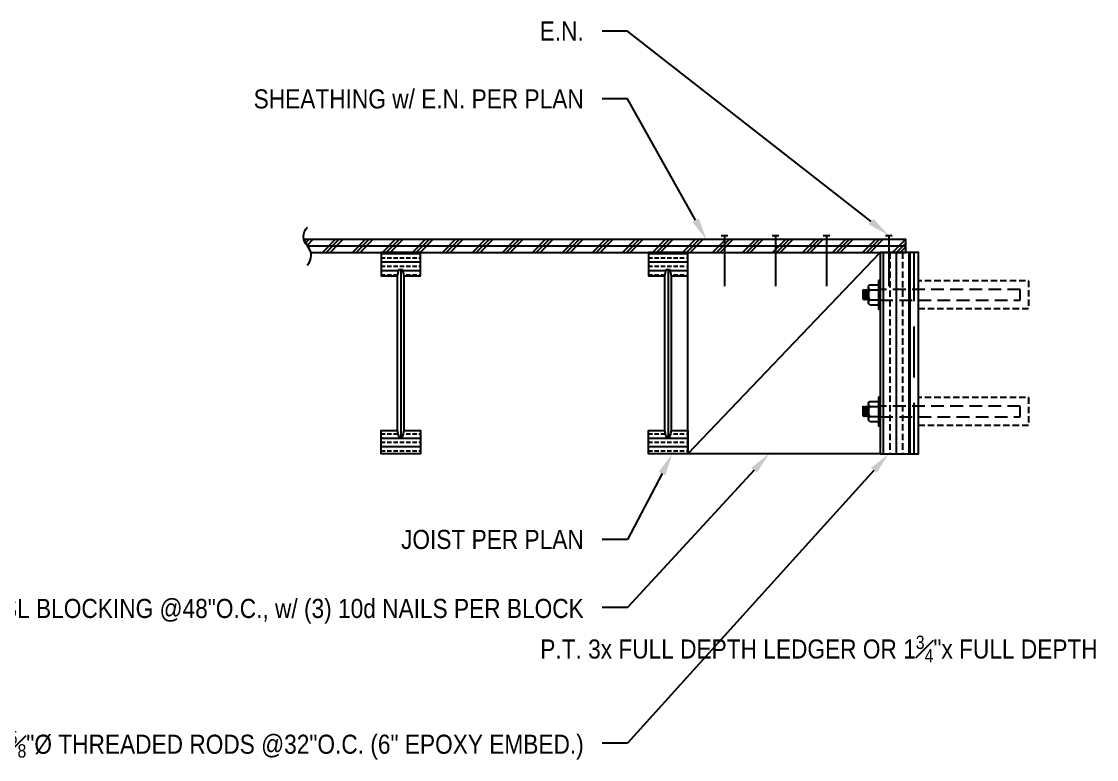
# Model space of a CAD drawing. Header units: inches. Extents: x -2661 to 42767, y -1222 to 9099.
# Drawn here: x 1806 to 1869.3, y 1146.6 to 1190 of the extents above; entities that cross this region are included whole.
import ezdxf
from ezdxf import colors
from ezdxf.entities.mleader import LeaderData, LeaderLine
from ezdxf.math import Vec2, Vec3

# ---------------------------------------------------------------- set-up
doc = ezdxf.new("R2010")
doc.units = ezdxf.units.IN
doc.header["$LTSCALE"] = 12
doc.header["$MEASUREMENT"] = 0
for name, pattern in [('HIDDEN', [0.375, 0.25, -0.125]), ('HIDDEN4', [0.09375, 0.0625, -0.03125]), ('HIDDEN8', [0.04625, 0.03125, -0.015])]:
    doc.linetypes.add(name, pattern=pattern)
doc.layers.get('0').update_dxf_attribs({"linetype": 'CONTINUOUS'})
doc.layers.add('S-ANNO-NONPLOT', color=253, linetype='CONTINUOUS', plot=False, transparency=0.5)
for name, color, linetype in [('S-ANNO-NOTE', 4, 'CONTINUOUS'), ('S-BOLT', 2, 'CONTINUOUS'), ('S-BREAK', 2, 'CONTINUOUS'), ('S-MEMBRANE', 6, 'HIDDEN'), ('S-NAIL', 2, 'CONTINUOUS'), ('S-SIMPSON', 2, 'CONTINUOUS'), ('S-WOOD', 3, 'CONTINUOUS')]:
    doc.layers.add(name, color=color, linetype=linetype)
doc.styles.add('Arial', font='arial.ttf', dxfattribs={"width": 0.85})

# ---------------------------------------------------------------- blocks, each defined once
blk = doc.blocks.new('*U1291')
at = {"layer": 'S-WOOD'}
h = blk.add_hatch(dxfattribs=at)
h.set_pattern_fill('ANSI33', color=1, scale=3, angle=45, style=0)
h.set_pattern_definition([(90, (0.25, -8.375), (-0.75, 1e-16), []), (90, (0.625, -8), (-0.75, 1e-16), [0.375, -0.1875])])
h.paths.add_polyline_path([(1.75, -11.875), (0, -11.875), (0, 0), (1.75, 0)])
at = {"color": 4}
blk.add_lwpolyline([(0, 0), (1.75, 0), (1.75, -11.875), (0, -11.875)], close=True, dxfattribs=at)
blk.add_lwpolyline([(1.75, -11.875), (0, -11.875), (0, 0), (1.75, 0)], close=True)
blk = doc.blocks.new('10d')
at = {"color": 3}
blk.add_line((0.193, 0.25), (-0.193, 0.25), dxfattribs=at)
at = {"color": 2}
blk.add_line((0, 0.25), (0, -2.75), dxfattribs=at)
blk = doc.blocks.new('*U1290')
at = {"color": 0}
blk.add_line((0, 11.875), (11.344, 0), dxfattribs=at)
blk.add_lwpolyline([(0, 11.875), (0, 0), (11.344, 0), (11.344, 11.875)], close=True)
blk = doc.blocks.new('*U1289')
h = blk.add_hatch()
h.set_pattern_fill('ANSI33', color=1, scale=2, angle=315)
h.set_pattern_definition([(0, (-0.875, 2.375), (1e-16, 0.5), []), (0, (-0.625, 2.125), (1e-16, 0.5), [0.25, -0.125])])
h.paths.add_polyline_path([(-1.156, 10.5), (-0.188, 10.5), (-0.111, 10.871), (0.111, 10.871), (0.187, 10.5), (1.156, 10.5), (1.156, 11.875), (-1.156, 11.875)])
h = blk.add_hatch()
h.set_pattern_fill('ANSI33', color=1, scale=2, angle=315)
h.set_pattern_definition([(0, (-0.875, 0), (1e-16, 0.5), []), (0, (-0.625, -0.25), (1e-16, 0.5), [0.25, -0.125])])
h.paths.add_polyline_path([(1.156, 0), (1.156, 1.375), (0.187, 1.375), (0.111, 1.004), (-0.111, 1.004), (-0.188, 1.375), (-1.156, 1.375), (-1.156, 0)])
at = {"color": 1}
blk.add_line((0, 10.871), (0, 1.004), dxfattribs=at)
for points in [[(0.187, 10.5), (1.156, 10.5), (1.156, 11.875), (-1.156, 11.875), (-1.156, 10.5), (-0.188, 10.5)], [(0.187, 1.375), (1.156, 1.375), (1.156, 0), (-1.156, 0), (-1.156, 1.375), (-0.188, 1.375)]]:
    blk.add_lwpolyline(points)
at = {"color": 2}
blk.add_lwpolyline([(-0.188, 10.5), (-0.111, 10.871), (0.111, 10.871), (0.187, 10.5), (0.187, 1.375), (0.111, 1.004), (-0.111, 1.004), (-0.188, 1.375)], close=True, dxfattribs=at)
blk = doc.blocks.new('NUT-SM-THREADS-new')
for p, q in [((0.39, 1.44), (-0.5, 1.44)), ((-0.5, 1.44), (-0.39, 1.37)), ((-0.5, 1.31), (-0.39, 1.37)), ((0.5, 1.25), (-0.5, 1.31)), ((-0.5, 1.31), (-0.39, 1.25)), ((-0.5, 1.19), (-0.39, 1.25)), ((0.5, 1.12), (-0.5, 1.19)), ((-0.5, 1.19), (-0.39, 1.12)), ((-0.5, 1.06), (-0.39, 1.12)), ((0.5, 1), (-0.5, 1.06)), ((-0.5, 1.06), (-0.39, 1)), ((-0.39, 1.37), (0.39, 1.31)), ((-0.39, 1.25), (0.39, 1.19)), ((-0.39, 1.12), (0.39, 1.06)), ((0.5, 1.37), (-0.09, 1.41)), ((0.39, 1.44), (0.39, 1.44)), ((0.39, 1.44), (0.5, 1.37)), ((0.39, 1.31), (0.5, 1.37)), ((0.39, 1.31), (0.5, 1.25)), ((0.39, 1.19), (0.5, 1.25)), ((0.39, 1.19), (0.5, 1.12)), ((0.39, 1.06), (0.5, 1.12)), ((0.39, 1.06), (0.5, 1)), ((-0.94, 0.81), (-0.94, 0)), ((-0.94, 0), (-0.84, 0)), ((-0.84, 0), (0.84, 0)), ((-0.7, 0.94), (0.7, 0.94)), ((-0.5, 0.94), (-0.39, 1)), ((-0.47, 0.81), (-0.47, 0)), ((-0.39, 1), (0.39, 0.94)), ((0.39, 0.94), (0.5, 1)), ((0.47, 0.81), (0.47, 0)), ((0.84, 0), (0.94, 0)), ((0.94, 0.81), (0.94, 0))]:
    blk.add_line(p, q)
for centre, radius, start, end in [((-0.7, 0.65), 0.283, 33.8901, 146.1099), ((0, -0.01), 0.943, 60.1583, 119.8417), ((0.7, 0.65), 0.283, 33.8901, 146.1099)]:
    blk.add_arc(centre, radius, start, end)
blk = doc.blocks.new('NUT-w-WASHER-sm-new')
blk.add_lwpolyline([(-1.36, 0.17), (1.36, 0.17), (1.36, 0), (-1.36, 0)], close=True)
blk.add_blockref('NUT-SM-THREADS-new', (0, 0.17))
blk = doc.blocks.new('LEDGER_EPOXY_PARALLEL')
at = {"layer": 'S-WOOD'}
h = blk.add_hatch(dxfattribs=at)
h.set_pattern_fill('PLAST', color=1, scale=5, angle=45, style=0)
h.set_pattern_definition([(45, (-16.9862, -2e-06), (-0.88388, 0.88388), []), (45, (-17.0967, 0.1105), (-0.88388, 0.88388), []), (45, (-17.2072, 0.221), (-0.88388, 0.88388), [])])
h.paths.add_polyline_path([(-35.796, 0), (-0.75, 0), (-0.75, 0.75), (-36.204, 0.75)])
at = {"layer": 'S-ANNO-NONPLOT'}
blk.add_lwpolyline([(-0.5, -11.875), (0, -11.875), (0, 0), (-0.5, 0)], close=True, dxfattribs=at)
at = {"layer": 'S-BOLT', "linetype": 'HIDDEN4'}
for points in [[(-2.25, -2.815), (6, -2.815), (6, -2.185), (-2.25, -2.185)], [(-2.25, -9.69), (6, -9.69), (6, -9.06), (-2.25, -9.06)]]:
    blk.add_lwpolyline(points, dxfattribs=at)
at = {"layer": 'S-BREAK'}
blk.add_lwpolyline([(-36.001, -0.75, 0.408465), (-36, 0.375, -0.407415), (-36, 1.481, -2.166217)], format="xyb", dxfattribs=at)
at = {"layer": 'S-MEMBRANE'}
blk.add_line((-0.25, -11.875), (-0.25, 0), dxfattribs=at)
at = {"layer": 'S-SIMPSON', "linetype": 'HIDDEN8', "flags": 128}
for points in [[(0, -3.315), (6.5, -3.315), (6.5, -1.685), (0, -1.685)], [(0, -10.19), (6.5, -10.19), (6.5, -8.56), (0, -8.56)]]:
    blk.add_lwpolyline(points, dxfattribs=at)
at = {"layer": 'S-WOOD', "color": 1}
blk.add_line((-36, 0.375), (-0.75, 0.375), dxfattribs=at)
at = {"layer": 'S-WOOD'}
blk.add_lwpolyline([(-35.796, 0), (-0.75, 0), (-0.75, 0.75), (-36.204, 0.75)], close=True, dxfattribs=at)
at = {"layer": 'S-BOLT', "xscale": -0.625, "yscale": 0.625, "zscale": 0.625, "rotation": 90}
for p in [(-2.25, -2.5), (-2.25, -9.375)]:
    blk.add_blockref('NUT-w-WASHER-sm-new', p, dxfattribs=at)
at = {"layer": 'S-NAIL', "xscale": -1}
for p in [(-11.422, 0.75), (-8.422, 0.75), (-5.422, 0.75), (-1.75, 0.75)]:
    blk.add_blockref('10d', p, dxfattribs=at)
at = {"layer": 'S-WOOD'}
for p in [(-30.5, -11.875), (-14.75, -11.875)]:
    blk.add_blockref('*U1289', p, dxfattribs=at)
at = {"layer": 'S-WOOD', "color": 2, "xscale": -1, "rotation": 180}
blk.add_blockref('*U1290', (-13.594, 0), dxfattribs=at)
at = {"layer": 'S-WOOD', "xscale": -1}
blk.add_blockref('*U1291', (-0.5, 0), dxfattribs=at)
at = {"layer": 'S-ANNO-NOTE'}
ml = blk.add_multileader_mtext('Standard', dxfattribs=at)
ml.set_content('\\A1;E.N.', color=4, style='Arial')
ml.set_leader_properties(color=2)
ml.build(insert=Vec2(0, 0))
ml.multileader.update_dxf_attribs({"dogleg_length": 0.36, "arrow_head_size": 1.312, "scale": 12})
ctx = ml.context
ctx.base_point, ctx.scale, ctx.char_height, ctx.arrow_head_size, ctx.landing_gap_size, ctx.plane_origin = Vec3(-23.174, 13.041), 12, 1.125, 1.312, 1.08, Vec3(29.569, 315.103)
ctx.text_align_type = 2
notes = []
notes.append((ctx, [(0, (1, 1, 0), (-17.137, 13.041), (-1, 0), 1.5, [(0, [(-1.75, 1)], 0, [])])]))
ctx.mtext.insert, ctx.mtext.width, ctx.mtext.defined_height, ctx.mtext.alignment, ctx.mtext.flow_direction = Vec3(-19.717, 13.604), 2.49319, 2.69, 3, 5
ml = blk.add_multileader_mtext('Standard', dxfattribs=at)
ml.set_content('\\A1;SHEATHING w/ E.N. PER PLAN', color=4, style='Arial')
ml.set_leader_properties(color=2)
ml.build(insert=Vec2(0, 0))
ml.multileader.update_dxf_attribs({"dogleg_length": 0.36, "arrow_head_size": 1.312, "scale": 12})
ctx = ml.context
ctx.base_point, ctx.scale, ctx.char_height, ctx.arrow_head_size, ctx.landing_gap_size, ctx.plane_origin = Vec3(-30.238, 9.041), 12, 1.125, 1.312, 1.08, Vec3(29.569, 312.103)
ctx.text_align_type = 2
notes.append((ctx, [(0, (1, 1, 0), (-17.137, 9.041), (-1, 0), 1.5, [(0, [(-12.489, 0.75)], 0, [])])]))
ctx.mtext.insert, ctx.mtext.width, ctx.mtext.defined_height, ctx.mtext.alignment, ctx.mtext.flow_direction = Vec3(-19.717, 9.604), 9.51178, 2.69, 3, 5
ml = blk.add_multileader_mtext('Standard', dxfattribs=at)
ml.set_content('\\A1;P.T. 3x FULL DEPTH LEDGER OR 1{\\H0.7x;\\S3#4;}"x FULL DEPTH LSL LEDGER w/ LAYER OF BITUTHENE w/ {\\C221;(2) \\H0.7x;\\S5#8;\\H1.4286x;"%%C THREADED RODS @32"O.C. (6" EPOXY EMBED.) }', color=4, style='Arial')
ml.set_leader_properties(color=2)
ml.build(insert=Vec2(0, 0))
ml.multileader.update_dxf_attribs({"dogleg_length": 0.36, "arrow_head_size": 1.312, "scale": 12})
ctx = ml.context
ctx.base_point, ctx.scale, ctx.char_height, ctx.arrow_head_size, ctx.landing_gap_size, ctx.plane_origin = Vec3(-41.771, -28.927), 12, 1.125, 1.312, 1.08, Vec3(29.836, 272.463)
ctx.text_align_type = 2
notes.append((ctx, [(0, (1, 1, 0), (-17.137, -28.927), (-1, 0), 1.5, [(0, [(-1.75, -11.875)], 0, [])])]))
ctx.mtext.insert, ctx.mtext.width, ctx.mtext.alignment, ctx.mtext.flow_direction = Vec3(-19.717, -28.199), 21.1306, 3, 5
ml = blk.add_multileader_mtext('Standard', dxfattribs=at)
ml.set_content('\\A1;JOIST PER PLAN', color=4, style='Arial')
ml.set_leader_properties(color=2)
ml.build(insert=Vec2(0, 0))
ml.multileader.update_dxf_attribs({"dogleg_length": 0.36, "arrow_head_size": 1.312, "scale": 12})
ctx = ml.context
ctx.base_point, ctx.scale, ctx.char_height, ctx.arrow_head_size, ctx.landing_gap_size, ctx.plane_origin = Vec3(-31.416, -16.927), 12, 1.125, 1.312, 1.08, Vec3(27.934, 278.509)
ctx.text_align_type = 2
notes.append((ctx, [(0, (1, 1, 0), (-17.137, -16.927), (-1, 0), 1.5, [(0, [(-14.5, -11.875)], 0, [])])]))
ctx.mtext.insert, ctx.mtext.width, ctx.mtext.alignment, ctx.mtext.flow_direction = Vec3(-19.717, -16.355), 17.75, 3, 5
ml = blk.add_multileader_mtext('Standard', dxfattribs=at)
ml.set_content('\\A1;1{\\H0.7x;\\S3#4;}"x FULL DEPTH LSL BLOCKING @48"O.C., w/ (3) 10d NAILS PER BLOCK', color=4, style='Arial')
ml.set_leader_properties(color=2)
ml.build(insert=Vec2(0, 0))
ml.multileader.update_dxf_attribs({"dogleg_length": 0.36, "arrow_head_size": 1.312, "scale": 12})
ctx = ml.context
ctx.base_point, ctx.scale, ctx.char_height, ctx.arrow_head_size, ctx.landing_gap_size, ctx.plane_origin = Vec3(-37.197, -20.927), 12, 1.125, 1.312, 1.08, Vec3(27.934, 274.533)
ctx.text_align_type = 2
notes.append((ctx, [(0, (1, 1, 0), (-17.137, -20.927), (-1, 0), 1.5, [(0, [(-8.795, -11.875)], 0, [])])]))
ctx.mtext.insert, ctx.mtext.width, ctx.mtext.alignment, ctx.mtext.flow_direction = Vec3(-19.717, -20.199), 16.78933, 3, 5
for ctx, leaders in notes:
    for number, flags, end, landing, length, lines in leaders:
        leader = LeaderData()
        leader.index, (leader.has_last_leader_line, leader.has_dogleg_vector, leader.attachment_direction) = number, flags
        leader.last_leader_point, leader.dogleg_vector, leader.dogleg_length = Vec3(end), Vec3(landing), length
        for number, points, colour, breaks in lines:
            line = LeaderLine()
            line.index, line.vertices, line.color, line.breaks = number, Vec3.list(points), colors.encode_raw_color(colour), breaks
            leader.lines.append(line)
        ctx.leaders.append(leader)
blk = doc.blocks.new('LEDGER_EPOXY_PERPENDICULAR(1)')
at = {"layer": 'S-ANNO-NOTE'}
ml = blk.add_multileader_mtext('Standard', dxfattribs=at)
ml.set_content('\\A1;SHEATHING w/ E.N. PER PLAN', color=4, style='Arial')
ml.set_leader_properties(color=2)
ml.build(insert=Vec2(0, 0))
ml.multileader.update_dxf_attribs({"dogleg_length": 0.36, "arrow_head_size": 1.312, "scale": 12})
ctx = ml.context
ctx.base_point, ctx.scale, ctx.char_height, ctx.arrow_head_size, ctx.landing_gap_size, ctx.plane_origin = Vec3(-27.614, 9.267), 12, 1.125, 1.312, 1.08, Vec3(26.069, 312.103)
ctx.text_align_type = 2
notes = []
notes.append((ctx, [(0, (1, 1, 0), (-14.513, 9.267), (-1, 0), 1.5, [(0, [(-10.047, 0.75)], 0, [])])]))
ctx.mtext.insert, ctx.mtext.width, ctx.mtext.defined_height, ctx.mtext.alignment, ctx.mtext.flow_direction = Vec3(-17.093, 9.83), 9.51178, 2.69, 3, 5
ml = blk.add_multileader_mtext('Standard', dxfattribs=at)
ml.set_content('\\A1;P.T. 3x FULL DEPTH LEDGER OR 1{\\H0.7x;\\S3#4;}"x FULL DEPTH LSL LEDGER w/ LAYER OF BITUTHENE w/ {\\C221;(2) \\H0.7x;\\S5#8;\\H1.4286x;"%%C THREADED RODS @16"O.C. (6" EPOXY EMBED.) }', color=4, style='Arial')
ml.set_leader_properties(color=2)
ml.build(insert=Vec2(0, 0))
ml.multileader.update_dxf_attribs({"dogleg_length": 0.36, "arrow_head_size": 1.312, "scale": 12})
ctx = ml.context
ctx.base_point, ctx.scale, ctx.char_height, ctx.arrow_head_size, ctx.landing_gap_size, ctx.plane_origin = Vec3(-39.146, -23.315), 12, 1.125, 1.312, 1.08, Vec3(29.336, 272.463)
ctx.text_align_type = 2
notes.append((ctx, [(0, (1, 1, 0), (-14.513, -23.315), (-1, 0), 1.5, [(0, [(-1.75, -11.875)], 0, [])])]))
ctx.mtext.insert, ctx.mtext.width, ctx.mtext.alignment, ctx.mtext.flow_direction = Vec3(-17.093, -22.588), 21.51146, 3, 5
ml = blk.add_multileader_mtext('Standard', dxfattribs=at)
ml.set_content('\\A1;JOIST PER PLAN w/ HANGER PER SCHEDULE', color=4, style='Arial')
ml.set_leader_properties(color=2)
ml.build(insert=Vec2(0, 0))
ml.multileader.update_dxf_attribs({"dogleg_length": 0.36, "arrow_head_size": 1.312, "scale": 12})
ctx = ml.context
ctx.base_point, ctx.scale, ctx.char_height, ctx.arrow_head_size, ctx.landing_gap_size, ctx.plane_origin = Vec3(-34.474, -17.315), 12, 1.125, 1.312, 1.08, Vec3(27.434, 278.509)
ctx.text_align_type = 2
notes.append((ctx, [(0, (1, 1, 0), (-14.513, -17.315), (-1, 0), 1.5, [(0, [(-10.373, -11.875)], 0, [])])]))
ctx.mtext.insert, ctx.mtext.width, ctx.mtext.alignment, ctx.mtext.flow_direction = Vec3(-17.093, -16.743), 17.75, 3, 5
for ctx, leaders in notes:
    for number, flags, end, landing, length, lines in leaders:
        leader = LeaderData()
        leader.index, (leader.has_last_leader_line, leader.has_dogleg_vector, leader.attachment_direction) = number, flags
        leader.last_leader_point, leader.dogleg_vector, leader.dogleg_length = Vec3(end), Vec3(landing), length
        for number, points, colour, breaks in lines:
            line = LeaderLine()
            line.index, line.vertices, line.color, line.breaks = number, Vec3.list(points), colors.encode_raw_color(colour), breaks
            leader.lines.append(line)
        ctx.leaders.append(leader)

msp = doc.modelspace()

# ---------------------------------------------------------------- block references
at = {"layer": 'S-ANNO-NOTE', "color": 0, "linetype": 'ByBlock'}
for name, p in [('LEDGER_EPOXY_PARALLEL', (1858.79922, 1176.44255)), ('LEDGER_EPOXY_PERPENDICULAR(1)', (1949.64676, 1176.44254))]:
    msp.add_blockref(name, p, dxfattribs=at)

doc.saveas('drawing.dxf')
